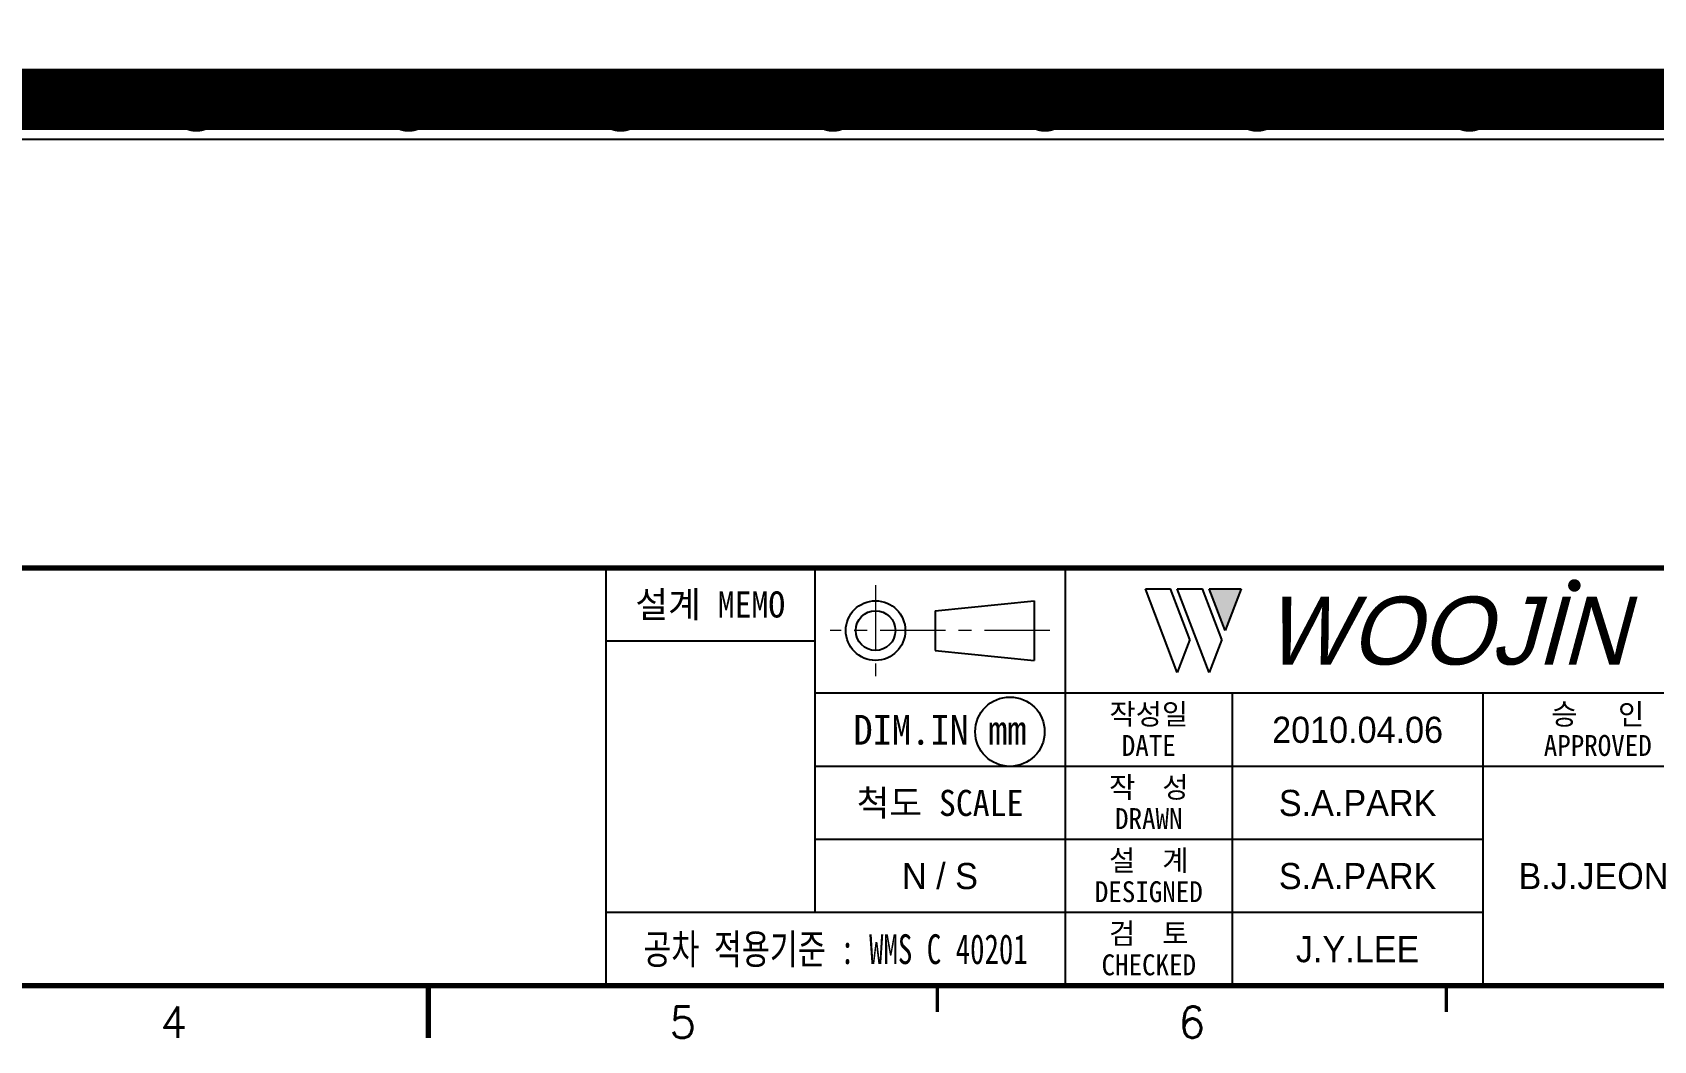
# Model space of a CAD drawing. Extents: x 295 to 953, y 10 to 290.
# Drawn here: x 649.1 to 804.3, y 9.8 to 106.3 of the extents above; entities that cross this region are included whole.
import ezdxf
from ezdxf.enums import TextEntityAlignment as Align

# ---------------------------------------------------------------- set-up
doc = ezdxf.new("R2010")
doc.units = 0
doc.header["$LTSCALE"] = 5
doc.header["$MEASUREMENT"] = 0
doc.linetypes.add('CENTER', pattern=[2, 1.25, -0.25, 0.25, -0.25])
doc.layers.get('0').update_dxf_attribs({"linetype": 'CONTINUOUS', "lineweight": 25})
doc.layers.add('2', color=2, linetype='CENTER', lineweight=13)
for name, color, linetype in [('DV-ABPB-A4_BOT', 7, 'CONTINUOUS'), ('SHEET', 3, 'CONTINUOUS'), ('문자', 4, 'CONTINUOUS'), ('테두리', 3, 'CONTINUOUS')]:
    doc.layers.add(name, color=color, linetype=linetype)
doc.styles.add('MARK', font='ARLRDBD.TTF')
doc.styles.get("Standard").update_dxf_attribs({"font": 'simplex.shx'})
doc.styles.add('굴림', font='')
doc.styles.add('굴림체', font='')
doc.styles.get('굴림').set_extended_font_data('Gulim')
doc.styles.get('굴림체').set_extended_font_data('GulimChe')

# ---------------------------------------------------------------- blocks, each defined once
blk = doc.blocks.new('B')
at = {"layer": '문자'}
blk.add_hatch(color=256, dxfattribs=at).paths.add_polyline_path([(13.79, 10), (15.31, 6), (16.84, 10)])
at = {"color": 4, "const_width": 0.6}
blk.add_lwpolyline([(48.46, 10.32, 1), (49.06, 10.32, 1)], format="xyb", close=True, dxfattribs=at)
at = {"layer": '문자'}
for p, q in [((10.73, 2), (7.68, 10)), ((7.68, 10), (10.09, 10)), ((11.94, 5.16), (10.09, 10)), ((10.73, 10), (13.15, 10)), ((13.79, 2), (10.73, 10)), ((14.99, 5.16), (13.15, 10)), ((13.79, 10), (16.84, 10)), ((15.31, 6), (13.79, 10)), ((16.84, 10), (15.31, 6)), ((11.94, 5.16), (10.73, 2)), ((14.99, 5.16), (13.79, 2))]:
    blk.add_line(p, q, dxfattribs=at)
at = {"layer": '문자', "style": 'MARK', "oblique": 15}
blk.add_text('WOOJIN', height=6.5, dxfattribs=at).set_placement((36.4, 6), align=Align.MIDDLE_CENTER)
blk = doc.blocks.new('C')
at = {"layer": '2'}
for p, q in [((252.83, 53.35), (252.83, 44.65)), ((269.53, 49), (248.48, 49))]:
    blk.add_line(p, q, dxfattribs=at)
at = {"layer": 'SHEET'}
for p, q in [((227, 55), (227, 15)), ((247, 55), (247, 22)), ((271, 55), (271, 15)), ((271, 55), (271, 15)), ((247, 48), (227, 48)), ((333, 43), (247, 43)), ((287, 43), (287, 15)), ((311, 43), (311, 15)), ((333, 36), (247, 36)), ((311, 29), (247, 29)), ((311, 22), (227, 22))]:
    blk.add_line(p, q, dxfattribs=at)
at = {"layer": 'SHEET', "color": 4}
for p, q in [((258.53, 50.9), (268.03, 51.85)), ((268.03, 51.85), (268.03, 46.15)), ((258.53, 50.9), (258.53, 47.1)), ((258.53, 47.1), (268.03, 46.15))]:
    blk.add_line(p, q, dxfattribs=at)
for radius in [2.85, 1.9]:
    blk.add_circle((252.83, 49), radius, dxfattribs=at)
at = {"layer": 'SHEET'}
blk.add_circle((265.7, 39.32), 3.32, dxfattribs=at)
at = {"layer": '테두리'}
for points, const_width in [([(15, 285), (15, 15), (405, 15), (405, 285), (15, 285)], 0.5), ([(15, 55), (405, 55)], 0.5), ([(210, 10), (210, 15)], 0.5), ([(258.75, 12.5), (258.75, 15)], 0.3), ([(307.5, 12.5), (307.5, 15)], 0.3)]:
    blk.add_lwpolyline(points, dxfattribs=dict(at, const_width=const_width))
blk.add_blockref('B', (271, 43))
at = {"layer": '문자', "style": '굴림체'}
for s, height, p in [('설계 MEMO', 2.5, (237, 51.5)), ('작성일', 2, (279, 41)), ('승   인', 2, (322, 41)), ('DIM.IN mm', 2.85, (259, 39.5)), ('DATE', 2, (279, 38)), ('APPROVED', 2, (322, 38)), ('작  성', 2, (279, 34)), ('척도 SCALE', 2.5, (259, 32.5)), ('DRAWN', 2, (279, 31)), ('설  계', 2, (279, 27)), ('DESIGNED', 2, (279, 24)), ('검  토', 2, (279, 20)), ('CHECKED', 2, (279, 17))]:
    blk.add_text(s, height=height, dxfattribs=at).set_placement(p, align=Align.MIDDLE_CENTER)
at = {"layer": '문자', "style": '굴림체', "width": 0.75}
blk.add_text('공차 적용기준 : WMS C 40201', height=2.85, dxfattribs=at).set_placement((249, 18.5), align=Align.MIDDLE_CENTER)
at = {"layer": '문자'}
for s, p in [('4', (185.62, 11.5)), ('5', (234.38, 11.5)), ('6', (283.12, 11.5))]:
    blk.add_text(s, height=3, dxfattribs=at).set_placement(p, align=Align.MIDDLE)

msp = doc.modelspace()

# ---------------------------------------------------------------- linework, layer by layer
at = {"color": 7, "const_width": 2.5}
for points in [[(666.01, 99.25, -1), (663.51, 99.25, -1)], [(686.33, 99.25, -1), (683.83, 99.25, -1)], [(706.65, 99.25, -1), (704.15, 99.25, -1)], [(726.97, 99.25, -1), (724.47, 99.25, -1)], [(747.29, 99.25, -1), (744.79, 99.25, -1)], [(767.61, 99.25, -1), (765.11, 99.25, -1)], [(787.93, 99.25, -1), (785.43, 99.25, -1)]]:
    msp.add_lwpolyline(points, format="xyb", close=True, dxfattribs=at)
at = {"layer": 'DV-ABPB-A4_BOT', "color": 7}
for p, q in [((872.29, 102.53), (501.71, 102.53)), ((502.16, 102.72), (832.73, 102.72)), ((872.74, 101.77), (501.26, 101.77)), ((872.74, 101.58), (501.26, 101.58)), ((872.74, 101.38), (501.26, 101.38)), ((872.74, 101.19), (501.26, 101.19)), ((872.74, 101), (501.26, 101)), ((872.68, 101.96), (501.32, 101.96)), ((872.6, 102.15), (501.4, 102.15)), ((872.48, 102.34), (501.52, 102.34)), ((872.74, 100.81), (501.26, 100.81)), ((872.74, 100.62), (501.26, 100.62)), ((872.74, 100.43), (501.26, 100.43)), ((872.74, 100.24), (501.26, 100.24)), ((872.74, 100.05), (501.26, 100.05)), ((872.74, 99.86), (501.26, 99.86)), ((872.74, 99.67), (501.26, 99.67)), ((872.74, 99.48), (501.26, 99.48)), ((872.74, 99.29), (501.26, 99.29)), ((872.74, 99.1), (501.26, 99.1)), ((872.74, 98.91), (501.26, 98.91)), ((872.74, 98.72), (501.26, 98.72)), ((872.74, 98.53), (501.26, 98.53)), ((872.74, 98.34), (501.26, 98.34)), ((872.74, 98.15), (501.26, 98.15)), ((872.74, 97.96), (501.26, 97.96)), ((872.68, 97.77), (501.32, 97.77)), ((872.6, 97.57), (501.4, 97.57)), ((872.48, 97.38), (501.52, 97.38)), ((872.29, 97.19), (501.71, 97.19)), ((871.84, 97), (502.16, 97)), ((851.78, 97), (502.16, 97)), ((872.62, 96), (502.48, 96))]:
    msp.add_line(p, q, dxfattribs=at)

# ---------------------------------------------------------------- block references
msp.add_blockref('C', (476.98, 0))

# ---------------------------------------------------------------- texts
at = {"color": 4, "style": '굴림'}
for s, p in [('2010.04.06', (775.98, 39.5)), ('S.A.PARK', (775.98, 32.5)), ('S.A.PARK', (775.98, 25.5)), ('B.J.JEON', (798.57, 25.5)), ('J.Y.LEE', (775.98, 18.5))]:
    msp.add_text(s, height=2.5, dxfattribs=at).set_placement(p, align=Align.MIDDLE_CENTER)
at = {"layer": '문자', "style": '굴림'}
msp.add_text('N / S', height=2.5, dxfattribs=at).set_placement((735.98, 25.5), align=Align.MIDDLE_CENTER)

doc.saveas('drawing.dxf')
